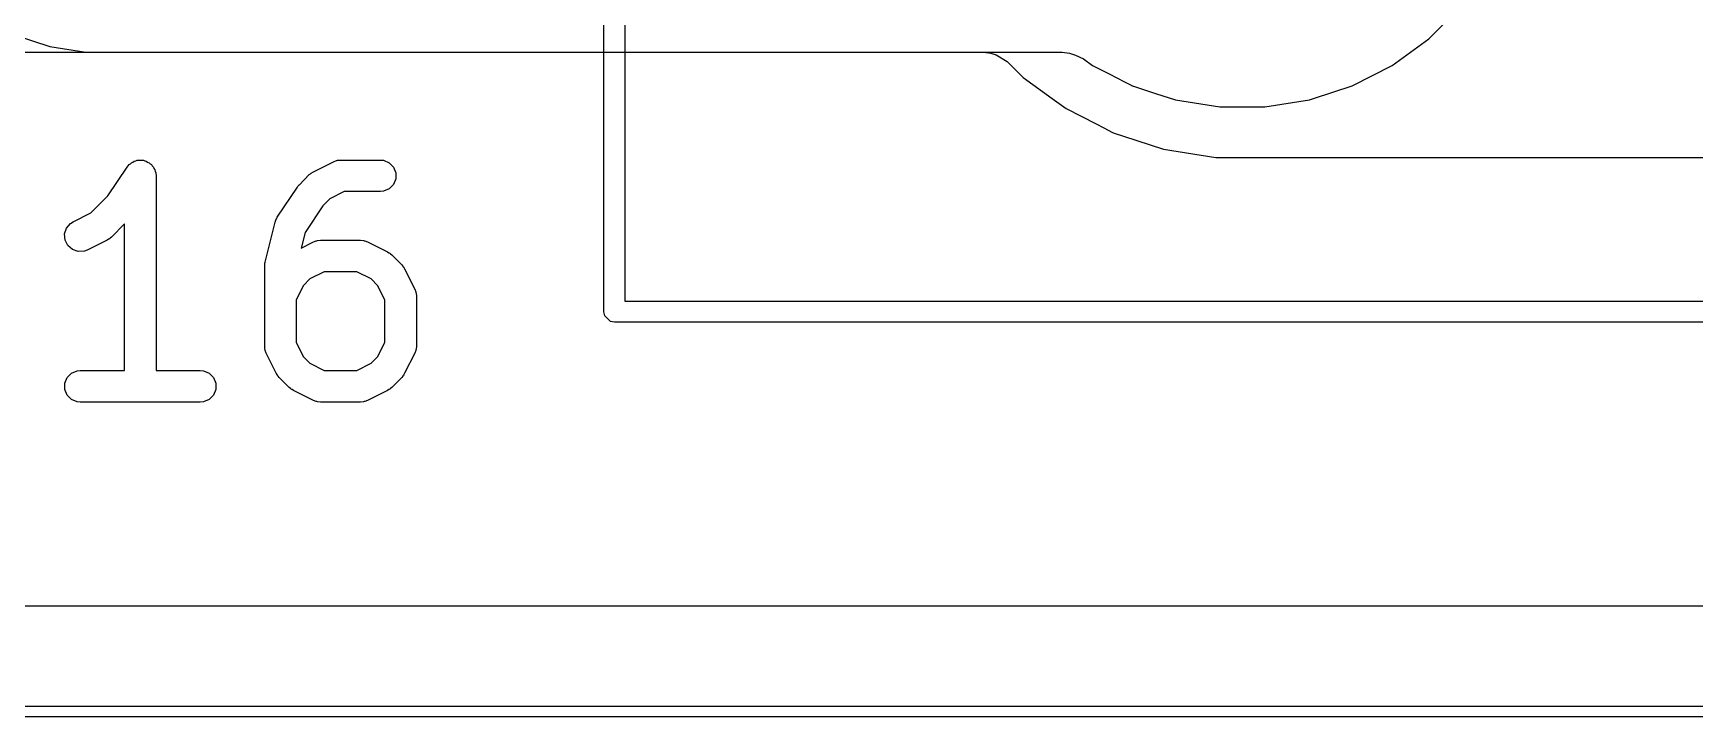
# Model space of a CAD drawing. Header units: inches. Extents: x 1.3 to 5.24, y -7.03 to -1.12.
# Drawn here: x 4.5924 to 4.9035, y -7.0285 to -6.9007 of the extents above; entities that cross this region are included whole.
import ezdxf

# ---------------------------------------------------------------- set-up
doc = ezdxf.new("R2010")
doc.units = ezdxf.units.IN
doc.header["$MEASUREMENT"] = 0
for name, color, linetype, true_color in [('B.Cu', 153, 'CONTINUOUS', 0x4d7fc4), ('B.Mask', 4, 'CONTINUOUS', 0x02ffee), ('B.Paste', 132, 'CONTINUOUS', 0x00c2c2), ('B.Silkscreen', 31, 'CONTINUOUS', 0xe8b2a7), ('Edge.Cuts', 254, 'CONTINUOUS', 0xd0d2cd), ('F.Cu', 13, 'CONTINUOUS', 0xc83434), ('F.Mask', 201, 'CONTINUOUS', 0xd864ff), ('F.Paste', 253, 'CONTINUOUS', 0xb4a09a), ('F.Silkscreen', 41, 'CONTINUOUS', 0xf2eda1), ('In1.Cu', 91, 'CONTINUOUS', 0x7fc87f), ('In2.Cu', 33, 'CONTINUOUS', 0xce7d2c)]:
    doc.layers.add(name, color=color, linetype=linetype, true_color=true_color)

msp = doc.modelspace()

# ---------------------------------------------------------------- linework, layer by layer
at = {"layer": 'B.Cu', "linetype": 'CONTINUOUS'}
for p, q in [((4.58913, -6.90111), (4.59544, -6.90316)), ((4.59544, -6.90316), (4.60217, -6.90423)), ((4.60217, -6.90423), (4.77027, -6.90423)), ((4.77027, -6.90423), (4.77164, -6.90442)), ((4.77164, -6.90442), (4.77264, -6.90472)), ((4.77264, -6.90472), (4.77471, -6.90595)), ((4.77471, -6.90595), (4.77773, -6.90896)), ((4.77773, -6.90896), (4.77773, -6.90896)), ((4.77773, -6.90896), (4.78315, -6.9129)), ((4.78315, -6.9129), (4.78575, -6.91479)), ((4.78575, -6.91479), (4.79138, -6.91766)), ((4.79138, -6.91766), (4.79138, -6.91766)), ((4.79138, -6.91766), (4.79282, -6.91839)), ((4.79282, -6.91839), (4.79448, -6.91924)), ((4.79448, -6.91924), (4.79462, -6.91931)), ((4.79462, -6.91931), (4.79477, -6.91935)), ((4.79477, -6.91935), (4.79651, -6.91992)), ((4.79651, -6.91992), (4.80402, -6.92236)), ((4.80402, -6.92236), (4.81382, -6.92391)), ((4.81382, -6.92391), (4.81382, -6.92391)), ((4.81382, -6.92391), (5.00484, -6.92391)), ((5.21111, -7.00785), (4.47544, -7.00785)), ((1.3002, -7.02657), (5.23524, -7.02657)), ((5.23622, -7.02854), (1.29921, -7.02854))]:
    msp.add_line(p, q, dxfattribs=at)
at = {"layer": 'B.Mask', "linetype": 'CONTINUOUS'}
for p, q in [((1.3002, -7.02657), (5.23524, -7.02657)), ((5.23622, -7.02854), (1.29921, -7.02854))]:
    msp.add_line(p, q, dxfattribs=at)
at = {"layer": 'B.Paste', "linetype": 'CONTINUOUS'}
for p, q in [((1.3002, -7.02657), (5.23524, -7.02657)), ((5.23622, -7.02854), (1.29921, -7.02854))]:
    msp.add_line(p, q, dxfattribs=at)
at = {"layer": 'B.Silkscreen', "linetype": 'CONTINUOUS'}
for p, q in [((1.3002, -7.02657), (5.23524, -7.02657)), ((5.23622, -7.02854), (1.29921, -7.02854))]:
    msp.add_line(p, q, dxfattribs=at)
at = {"layer": 'Edge.Cuts', "linetype": 'CONTINUOUS'}
for p, q in [((1.3002, -7.02657), (5.23524, -7.02657)), ((5.23622, -7.02854), (1.29921, -7.02854))]:
    msp.add_line(p, q, dxfattribs=at)
at = {"layer": 'F.Cu', "linetype": 'CONTINUOUS'}
for p, q in [((4.85367, -6.90176), (4.85963, -6.89579)), ((4.84685, -6.90671), (4.85367, -6.90176)), ((4.55712, -6.90423), (4.785, -6.90423)), ((4.785, -6.90423), (4.78637, -6.90442)), ((4.78637, -6.90442), (4.78755, -6.90477)), ((4.78755, -6.90477), (4.78904, -6.9055)), ((4.78904, -6.9055), (4.7907, -6.90671)), ((4.7907, -6.90671), (4.79383, -6.9083)), ((4.83934, -6.91054), (4.84685, -6.90671)), ((4.79383, -6.9083), (4.79667, -6.90975)), ((4.79667, -6.90975), (4.79796, -6.91041)), ((4.79796, -6.91041), (4.79803, -6.91045)), ((4.79803, -6.91045), (4.79817, -6.91052)), ((4.79817, -6.91052), (4.79825, -6.91056)), ((4.79825, -6.91056), (4.7984, -6.9106)), ((4.7984, -6.9106), (4.80251, -6.91193)), ((4.80251, -6.91193), (4.80251, -6.91193)), ((4.80251, -6.91193), (4.80251, -6.91193)), ((4.80251, -6.91193), (4.80623, -6.91314)), ((4.80623, -6.91314), (4.81456, -6.91446)), ((4.82299, -6.91446), (4.83132, -6.91314)), ((4.83132, -6.91314), (4.83207, -6.9129)), ((4.83207, -6.9129), (4.83934, -6.91054)), ((4.81456, -6.91446), (4.81456, -6.91446)), ((4.81456, -6.91446), (4.82299, -6.91446)), ((4.82299, -6.91446), (4.82299, -6.91446)), ((5.21111, -7.00785), (4.47544, -7.00785)), ((1.3002, -7.02657), (5.23524, -7.02657)), ((5.23622, -7.02854), (1.29921, -7.02854))]:
    msp.add_line(p, q, dxfattribs=at)
at = {"layer": 'F.Mask', "linetype": 'CONTINUOUS'}
for p, q in [((1.3002, -7.02657), (5.23524, -7.02657)), ((5.23622, -7.02854), (1.29921, -7.02854))]:
    msp.add_line(p, q, dxfattribs=at)
at = {"layer": 'F.Paste', "linetype": 'CONTINUOUS'}
for p, q in [((1.3002, -7.02657), (5.23524, -7.02657)), ((5.23622, -7.02854), (1.29921, -7.02854))]:
    msp.add_line(p, q, dxfattribs=at)
at = {"layer": 'F.Silkscreen', "linetype": 'CONTINUOUS'}
for p, q in [((4.69921, -6.95279), (4.69921, -6.36224)), ((4.70315, -6.36421), (4.70315, -6.95082)), ((4.60635, -6.9311), (4.60994, -6.92572)), ((4.60994, -6.92571), (4.6103, -6.92527)), ((4.60994, -6.92572), (4.60994, -6.92571)), ((4.60994, -6.92571), (4.60994, -6.92571)), ((4.60994, -6.92572), (4.60994, -6.92572)), ((4.6103, -6.92527), (4.61055, -6.92511)), ((4.61055, -6.92511), (4.61075, -6.9249)), ((4.61075, -6.9249), (4.61102, -6.92479)), ((4.61102, -6.92479), (4.61126, -6.92463)), ((4.61126, -6.92463), (4.61155, -6.92457)), ((4.61155, -6.92457), (4.61182, -6.92446)), ((4.61182, -6.92446), (4.61211, -6.92446)), ((4.61211, -6.92446), (4.61239, -6.9244)), ((4.61239, -6.9244), (4.61268, -6.92446)), ((4.61268, -6.92446), (4.61297, -6.92446)), ((4.61297, -6.92446), (4.61324, -6.92457)), ((4.61324, -6.92457), (4.61352, -6.92463)), ((4.61352, -6.92463), (4.61376, -6.92479)), ((4.61376, -6.92479), (4.61403, -6.9249)), ((4.61403, -6.9249), (4.61424, -6.9251)), ((4.61424, -6.9251), (4.61448, -6.92526)), ((4.61448, -6.92526), (4.61464, -6.92551)), ((4.61464, -6.92551), (4.61485, -6.92571)), ((4.61485, -6.92571), (4.61496, -6.92598)), ((4.64482, -6.92659), (4.64857, -6.92471)), ((4.64857, -6.92471), (4.64911, -6.92451)), ((4.64911, -6.92451), (4.64921, -6.9245)), ((4.64921, -6.9245), (4.64931, -6.92446)), ((4.64931, -6.92446), (4.64989, -6.9244)), ((4.64989, -6.9244), (4.65739, -6.9244)), ((4.65739, -6.9244), (4.65796, -6.92446)), ((4.65796, -6.92446), (4.65903, -6.9249)), ((4.65903, -6.9249), (4.65984, -6.92571)), ((4.65984, -6.92571), (4.66028, -6.92678)), ((4.61496, -6.92598), (4.61512, -6.92622)), ((4.61512, -6.92622), (4.61518, -6.92651)), ((4.61518, -6.92651), (4.61529, -6.92678)), ((4.61529, -6.92678), (4.61534, -6.92735)), ((4.61534, -6.92735), (4.61534, -6.92735)), ((4.61534, -6.92735), (4.61534, -6.92735)), ((4.61534, -6.92735), (4.61534, -6.92736)), ((4.61534, -6.92736), (4.61534, -6.96377)), ((4.64218, -6.92902), (4.64405, -6.92714)), ((4.64405, -6.92714), (4.64428, -6.92696)), ((4.64428, -6.92696), (4.64433, -6.9269)), ((4.64433, -6.9269), (4.64442, -6.92684)), ((4.64442, -6.92684), (4.6445, -6.92677)), ((4.6445, -6.92677), (4.64457, -6.92674)), ((4.64457, -6.92674), (4.64482, -6.92659)), ((4.66028, -6.92793), (4.65984, -6.929)), ((4.66028, -6.92678), (4.66028, -6.92793)), ((4.60314, -6.9343), (4.60635, -6.9311)), ((4.63806, -6.93509), (4.64181, -6.92947)), ((4.64181, -6.92946), (4.64198, -6.92925)), ((4.64181, -6.92947), (4.64181, -6.92946)), ((4.64181, -6.92946), (4.64181, -6.92946)), ((4.64198, -6.92925), (4.64217, -6.92902)), ((4.64217, -6.92902), (4.64217, -6.92902)), ((4.64217, -6.92902), (4.64218, -6.92902)), ((4.64789, -6.93166), (4.64656, -6.93299)), ((4.65058, -6.93031), (4.64789, -6.93166)), ((4.65739, -6.93031), (4.65058, -6.93031)), ((4.65796, -6.93025), (4.65739, -6.93031)), ((4.65903, -6.92981), (4.65796, -6.93025)), ((4.65984, -6.929), (4.65903, -6.92981)), ((4.59982, -6.93596), (4.60314, -6.9343)), ((4.63789, -6.93541), (4.63806, -6.93509)), ((4.64656, -6.93299), (4.64325, -6.93794)), ((4.59821, -6.93823), (4.59858, -6.93714)), ((4.5983, -6.93938), (4.59821, -6.93823)), ((4.59858, -6.93714), (4.59933, -6.93627)), ((4.59933, -6.93627), (4.59982, -6.93596)), ((4.60944, -6.93636), (4.60698, -6.93882)), ((4.60944, -6.96377), (4.60944, -6.93636)), ((4.63577, -6.94351), (4.63765, -6.93601)), ((4.63765, -6.93601), (4.63777, -6.93567)), ((4.63777, -6.93567), (4.63778, -6.9356)), ((4.63778, -6.9356), (4.63782, -6.93554)), ((4.63782, -6.93554), (4.63784, -6.93547)), ((4.63784, -6.93547), (4.63789, -6.93541)), ((4.64325, -6.93794), (4.64252, -6.94086)), ((4.59881, -6.94041), (4.5983, -6.93938)), ((4.59968, -6.94117), (4.59881, -6.94041)), ((4.60077, -6.94153), (4.59968, -6.94117)), ((4.60246, -6.94124), (4.60192, -6.94145)), ((4.60621, -6.93937), (4.60246, -6.94124)), ((4.60646, -6.93921), (4.60621, -6.93937)), ((4.60653, -6.93918), (4.60646, -6.93921)), ((4.60661, -6.93912), (4.60653, -6.93918)), ((4.6067, -6.93906), (4.60661, -6.93912)), ((4.60675, -6.939), (4.6067, -6.93906)), ((4.60698, -6.93882), (4.60675, -6.939)), ((4.64252, -6.94086), (4.64482, -6.93971)), ((4.64482, -6.93971), (4.64536, -6.93951)), ((4.64536, -6.93951), (4.64546, -6.9395)), ((4.64546, -6.9395), (4.64556, -6.93946)), ((4.64556, -6.93946), (4.64614, -6.9394)), ((4.64614, -6.9394), (4.65364, -6.9394)), ((4.65364, -6.9394), (4.65421, -6.93946)), ((4.65421, -6.93946), (4.65431, -6.9395)), ((4.65431, -6.9395), (4.65442, -6.93951)), ((4.65442, -6.93951), (4.65496, -6.93971)), ((4.65496, -6.93971), (4.65871, -6.94159)), ((4.60192, -6.94145), (4.60077, -6.94153)), ((4.63569, -6.94408), (4.63572, -6.94387)), ((4.6357, -6.94413), (4.63569, -6.94408)), ((4.63569, -6.94423), (4.6357, -6.94413)), ((4.63569, -6.95923), (4.63569, -6.94423)), ((4.63572, -6.94387), (4.63574, -6.94365)), ((4.63574, -6.94365), (4.63576, -6.94361)), ((4.63576, -6.94361), (4.63577, -6.94351)), ((4.65871, -6.94159), (4.65896, -6.94174)), ((4.65896, -6.94174), (4.65903, -6.94177)), ((4.65903, -6.94177), (4.65911, -6.94184)), ((4.65911, -6.94184), (4.6592, -6.9419)), ((4.6592, -6.9419), (4.65925, -6.94195)), ((4.65925, -6.94195), (4.65947, -6.94214)), ((4.65947, -6.94214), (4.66135, -6.94401)), ((4.66135, -6.94401), (4.66153, -6.94424)), ((4.66153, -6.94424), (4.66159, -6.94429)), ((4.66159, -6.94429), (4.66165, -6.94438)), ((4.66165, -6.94438), (4.66172, -6.94446)), ((4.66172, -6.94446), (4.66175, -6.94453)), ((4.64414, -6.94665), (4.64294, -6.94785)), ((4.64684, -6.94531), (4.64414, -6.94665)), ((4.65294, -6.94531), (4.64684, -6.94531)), ((4.65564, -6.94665), (4.65294, -6.94531)), ((4.65683, -6.94785), (4.65564, -6.94665)), ((4.66175, -6.94453), (4.6619, -6.94478)), ((4.6619, -6.94478), (4.66378, -6.94853)), ((4.64294, -6.94785), (4.64159, -6.95055)), ((4.64159, -6.95055), (4.64159, -6.95853)), ((4.65818, -6.95055), (4.65683, -6.94785)), ((4.65818, -6.95853), (4.65818, -6.95055)), ((4.66378, -6.94853), (4.66398, -6.94907)), ((4.66398, -6.94907), (4.66399, -6.94918)), ((4.66399, -6.94918), (4.66403, -6.94928)), ((4.66403, -6.94928), (4.66409, -6.94985)), ((4.66409, -6.94985), (4.66409, -6.95923)), ((4.69936, -6.95354), (4.69921, -6.95279)), ((4.70043, -6.95461), (4.69936, -6.95354)), ((4.70315, -6.95082), (5.09291, -6.95082)), ((4.70118, -6.95476), (4.70043, -6.95461)), ((5.09488, -6.95476), (4.70118, -6.95476)), ((4.63574, -6.9598), (4.63569, -6.95923)), ((4.63578, -6.9599), (4.63574, -6.9598)), ((4.63579, -6.96001), (4.63578, -6.9599)), ((4.636, -6.96055), (4.63579, -6.96001)), ((4.64159, -6.95853), (4.64294, -6.96123)), ((4.65683, -6.96123), (4.65818, -6.95853)), ((4.66398, -6.96001), (4.66378, -6.96055)), ((4.66399, -6.9599), (4.66398, -6.96001)), ((4.66403, -6.9598), (4.66399, -6.9599)), ((4.66409, -6.95923), (4.66403, -6.9598)), ((4.63787, -6.9643), (4.636, -6.96055)), ((4.64294, -6.96123), (4.64414, -6.96242)), ((4.64414, -6.96242), (4.64684, -6.96377)), ((4.65294, -6.96377), (4.65564, -6.96242)), ((4.65564, -6.96242), (4.65683, -6.96123)), ((4.66378, -6.96055), (4.6619, -6.9643)), ((4.59825, -6.96615), (4.59869, -6.96508)), ((4.59825, -6.9673), (4.59825, -6.96615)), ((4.59869, -6.96508), (4.5995, -6.96427)), ((4.5995, -6.96427), (4.60057, -6.96383)), ((4.60057, -6.96383), (4.60114, -6.96377)), ((4.60114, -6.96377), (4.60944, -6.96377)), ((4.61534, -6.96377), (4.62364, -6.96377)), ((4.62364, -6.96377), (4.62422, -6.96383)), ((4.62422, -6.96383), (4.62528, -6.96427)), ((4.62528, -6.96427), (4.6261, -6.96508)), ((4.6261, -6.96508), (4.62654, -6.96615)), ((4.62654, -6.96615), (4.62654, -6.9673)), ((4.63803, -6.96454), (4.63787, -6.9643)), ((4.63806, -6.96462), (4.63803, -6.96454)), ((4.63813, -6.9647), (4.63806, -6.96462)), ((4.63818, -6.96479), (4.63813, -6.9647)), ((4.63824, -6.96484), (4.63818, -6.96479)), ((4.63843, -6.96506), (4.63824, -6.96484)), ((4.6403, -6.96694), (4.63843, -6.96506)), ((4.64684, -6.96377), (4.65294, -6.96377)), ((4.66135, -6.96506), (4.65947, -6.96694)), ((4.66153, -6.96484), (4.66135, -6.96506)), ((4.66159, -6.96479), (4.66153, -6.96484)), ((4.66165, -6.9647), (4.66159, -6.96479)), ((4.66172, -6.96462), (4.66165, -6.9647)), ((4.66175, -6.96454), (4.66172, -6.96462)), ((4.6619, -6.9643), (4.66175, -6.96454)), ((4.59869, -6.96837), (4.59825, -6.9673)), ((4.5995, -6.96918), (4.59869, -6.96837)), ((4.60057, -6.96962), (4.5995, -6.96918)), ((4.62528, -6.96918), (4.62422, -6.96962)), ((4.6261, -6.96837), (4.62528, -6.96918)), ((4.62654, -6.9673), (4.6261, -6.96837)), ((4.64053, -6.96712), (4.6403, -6.96694)), ((4.64058, -6.96718), (4.64053, -6.96712)), ((4.64067, -6.96724), (4.64058, -6.96718)), ((4.64075, -6.96731), (4.64067, -6.96724)), ((4.64082, -6.96734), (4.64075, -6.96731)), ((4.64107, -6.96749), (4.64082, -6.96734)), ((4.64482, -6.96937), (4.64107, -6.96749)), ((4.64536, -6.96957), (4.64482, -6.96937)), ((4.65496, -6.96937), (4.65442, -6.96957)), ((4.65871, -6.96749), (4.65496, -6.96937)), ((4.65896, -6.96734), (4.65871, -6.96749)), ((4.65903, -6.96731), (4.65896, -6.96734)), ((4.65911, -6.96724), (4.65903, -6.96731)), ((4.6592, -6.96718), (4.65911, -6.96724)), ((4.65925, -6.96712), (4.6592, -6.96718)), ((4.65947, -6.96694), (4.65925, -6.96712)), ((4.60114, -6.96968), (4.60057, -6.96962)), ((4.62364, -6.96968), (4.60114, -6.96968)), ((4.62422, -6.96962), (4.62364, -6.96968)), ((4.64546, -6.96958), (4.64536, -6.96957)), ((4.64556, -6.96962), (4.64546, -6.96958)), ((4.64614, -6.96968), (4.64556, -6.96962)), ((4.65364, -6.96968), (4.64614, -6.96968)), ((4.65421, -6.96962), (4.65364, -6.96968)), ((4.65431, -6.96958), (4.65421, -6.96962)), ((4.65442, -6.96957), (4.65431, -6.96958)), ((1.3002, -7.02657), (5.23524, -7.02657)), ((5.23622, -7.02854), (1.29921, -7.02854))]:
    msp.add_line(p, q, dxfattribs=at)
at = {"layer": 'In1.Cu', "linetype": 'CONTINUOUS'}
for p, q in [((1.3002, -7.02657), (5.23524, -7.02657)), ((5.23622, -7.02854), (1.29921, -7.02854))]:
    msp.add_line(p, q, dxfattribs=at)
at = {"layer": 'In2.Cu', "linetype": 'CONTINUOUS'}
for p, q in [((1.3002, -7.02657), (5.23524, -7.02657)), ((5.23622, -7.02854), (1.29921, -7.02854))]:
    msp.add_line(p, q, dxfattribs=at)

doc.saveas('drawing.dxf')
